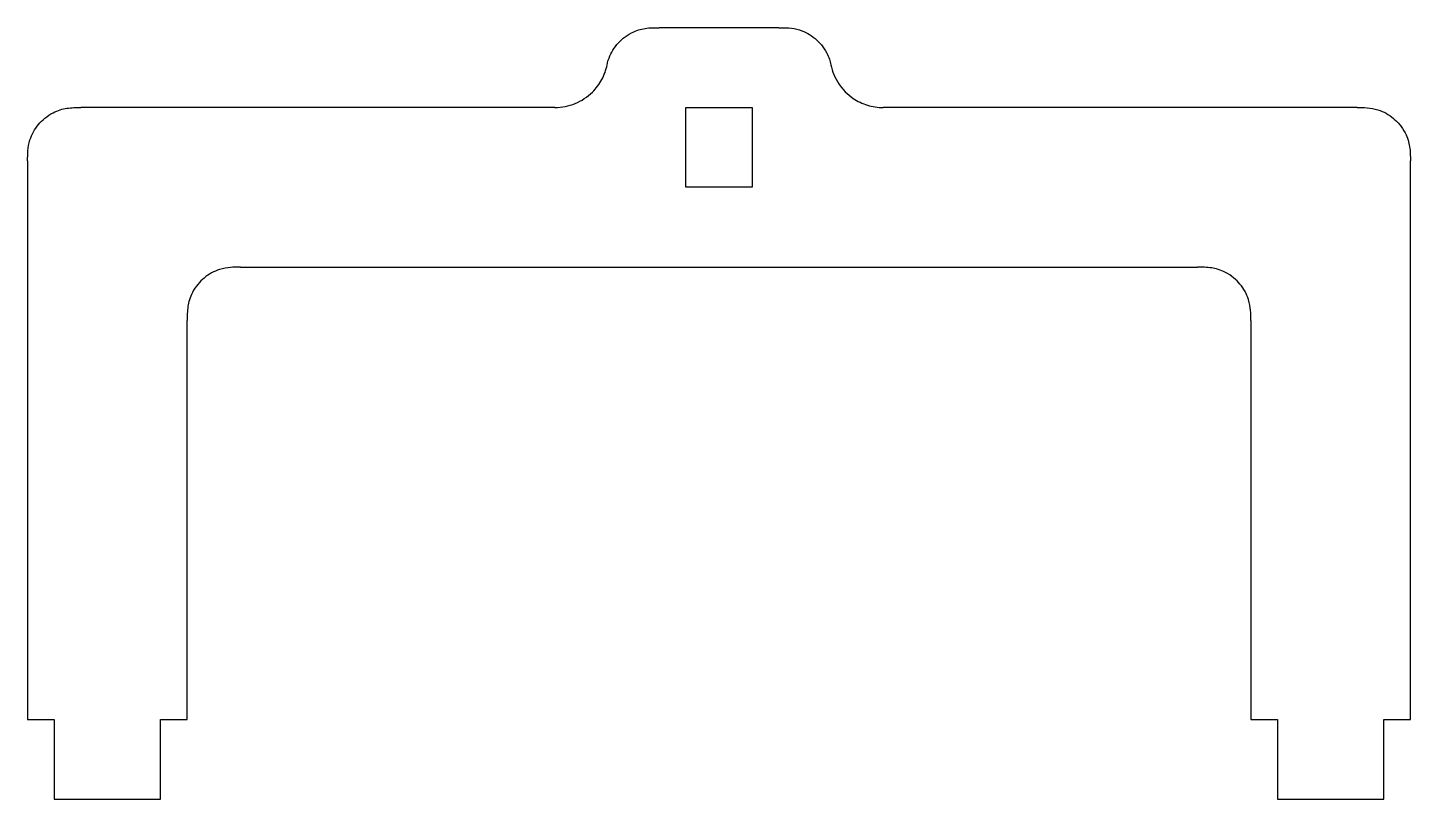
# Model space of a CAD drawing. Header units: millimetres. Extents: x 0 to 52, y 0 to 29.
import ezdxf

# ---------------------------------------------------------------- set-up
doc = ezdxf.new("R2010")
doc.units = ezdxf.units.MM

msp = doc.modelspace()

# ---------------------------------------------------------------- linework, layer by layer
for p, q in [((28.25, 29), (23.75, 29)), ((19.832, 26), (2, 26)), ((50, 26), (32.168, 26)), ((8, 20), (44, 20))]:
    msp.add_line(p, q)
msp.add_lwpolyline([(27.25, 26), (27.25, 23), (24.75, 23), (24.75, 26)], close=True)
for points in [[(0, 24), (0, 3), (1, 3), (1, 0), (5, 0), (5, 3), (6, 3), (6, 18)], [(46, 18), (46, 3), (47, 3), (47, 0), (51, 0), (51, 3), (52, 3), (52, 24)]]:
    msp.add_lwpolyline(points)
for points, knots in [([(21.793, 27.607), (21.804, 27.664), (21.819, 27.722), (21.904, 27.993), (22.01, 28.185), (22.294, 28.524), (22.477, 28.686), (22.89, 28.9), (23.066, 28.947), (23.405, 29), (23.58, 29), (23.75, 29)], [0.0574739, 0.0574739, 0.0574739, 0.0574739, 0.0729016, 0.0729016, 0.1284561, 0.1284561, 0.1795688, 0.1795688, 0.2215881, 0.2215881, 0.2719873, 0.2719873, 0.2719873, 0.2719873]), ([(28.25, 29), (28.493, 29), (28.753, 29), (29.243, 28.846), (29.435, 28.74), (29.774, 28.456), (29.936, 28.273), (30.134, 27.89), (30.18, 27.742), (30.207, 27.607)], [0, 0, 0, 0, 0.0729016, 0.0729016, 0.1284561, 0.1284561, 0.1795688, 0.1795688, 0.214737, 0.214737, 0.214737, 0.214737]), ([(19.832, 26), (20.092, 26), (20.35, 26.051), (20.832, 26.249), (21.051, 26.394), (21.378, 26.716), (21.498, 26.876), (21.686, 27.225), (21.754, 27.412), (21.793, 27.607)], [0, 0, 0, 0, 0.0781289, 0.0781289, 0.1562578, 0.1562578, 0.2157773, 0.2157773, 0.2752969, 0.2752969, 0.2752969, 0.2752969]), ([(30.207, 27.607), (30.258, 27.352), (30.359, 27.109), (30.648, 26.675), (30.833, 26.488), (31.213, 26.232), (31.393, 26.146), (31.773, 26.03), (31.97, 26), (32.168, 26)], [0, 0, 0, 0, 0.0781289, 0.0781289, 0.1562578, 0.1562578, 0.2157773, 0.2157773, 0.2752969, 0.2752969, 0.2752969, 0.2752969]), ([(0, 24), (0, 24.243), (0, 24.503), (0.154, 24.993), (0.26, 25.185), (0.544, 25.524), (0.727, 25.686), (1.14, 25.9), (1.316, 25.947), (1.655, 26), (1.83, 26), (2, 26)], [0, 0, 0, 0, 0.0729016, 0.0729016, 0.1284561, 0.1284561, 0.1795688, 0.1795688, 0.2215881, 0.2215881, 0.2719873, 0.2719873, 0.2719873, 0.2719873]), ([(50, 26), (50.243, 26), (50.503, 26), (50.993, 25.846), (51.185, 25.74), (51.524, 25.456), (51.686, 25.273), (51.9, 24.86), (51.947, 24.684), (52, 24.345), (52, 24.17), (52, 24)], [0, 0, 0, 0, 0.0729016, 0.0729016, 0.1284561, 0.1284561, 0.1795688, 0.1795688, 0.2215881, 0.2215881, 0.2719873, 0.2719873, 0.2719873, 0.2719873]), ([(8, 20), (7.757, 20), (7.497, 20), (7.007, 19.846), (6.815, 19.74), (6.476, 19.456), (6.314, 19.273), (6.1, 18.86), (6.053, 18.684), (6, 18.345), (6, 18.17), (6, 18)], [0, 0, 0, 0, 0.0729016, 0.0729016, 0.1284561, 0.1284561, 0.1795688, 0.1795688, 0.2215881, 0.2215881, 0.2719873, 0.2719873, 0.2719873, 0.2719873]), ([(46, 18), (46, 18.243), (46, 18.503), (45.846, 18.993), (45.74, 19.185), (45.456, 19.524), (45.273, 19.686), (44.86, 19.9), (44.684, 19.947), (44.345, 20), (44.17, 20), (44, 20)], [0, 0, 0, 0, 0.0729016, 0.0729016, 0.1284561, 0.1284561, 0.1795688, 0.1795688, 0.2215881, 0.2215881, 0.2719873, 0.2719873, 0.2719873, 0.2719873])]:
    msp.add_open_spline(points, degree=3, knots=knots)

doc.saveas('drawing.dxf')
